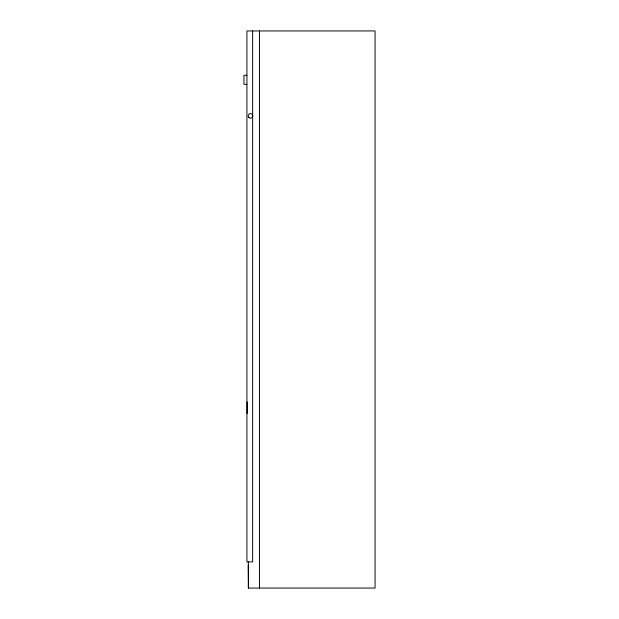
<?xml version="1.0" encoding="UTF-8"?>
<svg xmlns="http://www.w3.org/2000/svg" width="619" height="619" viewBox="0 0 619 619"><rect width="100%" height="100%" fill="white"/><g stroke="black" fill="none" stroke-linecap="round" stroke-linejoin="round"><path stroke-width="0.93" d="M246.919 75.278L243.94 75.278L243.94 84.339L246.919 84.339M248.296 565.093L248.513 588.05M259.523 30.95L259.523 588.05M252.653 30.95L252.653 561.89L246.919 561.89L246.919 30.95L375.06 30.95L375.06 588.05L248.296 588.05L248.296 561.89M247.151 401.94L247.151 413.631M248.97 117.595A2.29 2.29 0 0 0 252.745 116.387A2.29 2.29 0 0 0 249.813 113.71A2.29 2.29 0 0 0 248.97 117.595"/></g></svg>
